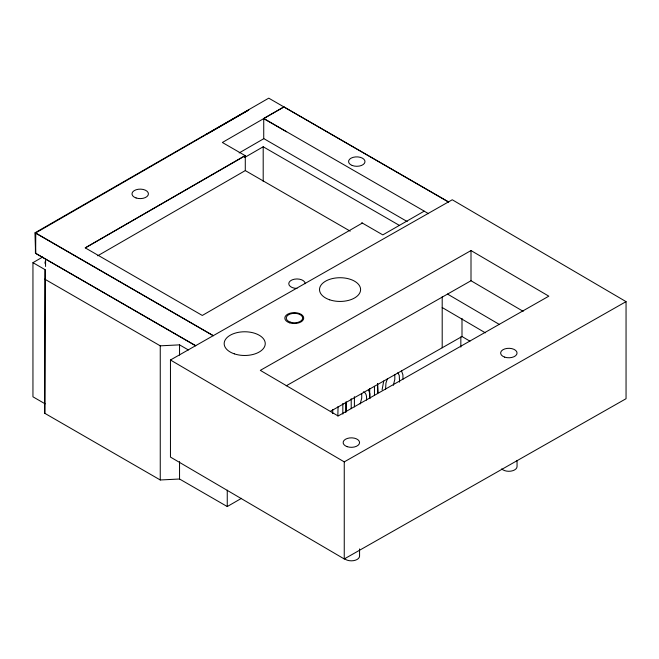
<?xml version="1.0" encoding="UTF-8"?>
<svg xmlns="http://www.w3.org/2000/svg" width="659" height="659" viewBox="0 0 659 659"><rect width="100%" height="100%" fill="white"/><g stroke="black" fill="none" stroke-linecap="round" stroke-linejoin="round"><path stroke-width="0.99" d="M241.523 498.311L227.256 506.549L179.545 479.011L160.252 479.974L44.771 413.3L45.133 269.696L32.95 262.661L42.72 257.01M44.771 413.3L45.133 269.696M399.593 382.129L399.239 375.366L397.822 372.78M366.544 400.112C366.709 397.212 366.766 392.962 363.414 391.858M403.003 379.222L402.913 374.856L401.479 370.753M369.864 398.588L369.856 393.777L368.669 390.177M377.508 384.04L378.044 392.212M382.105 389.831L383.711 381.026M337.845 415.969L338.059 406.504M393.332 385.326L394.815 379.37L394.815 374.518M387.368 378.818L385.96 383.052L385.564 389.42M360.176 403.967L361.725 398.151L361.725 393.678M35.042 232.8L35.668 253.353L35.751 233.039L213.384 335.752L35.042 232.8L268.748 98.166L448.639 201.967M195.69 345.786L35.413 253.204L35.413 233.08L248.789 109.971L207.494 133.777M239.159 152.937L263.732 138.72L263.732 118.595L286.574 131.792M244.555 157.55L263.196 146.768L399.519 225.469M448.639 202.099L283.93 106.931L222.363 142.484L245.28 155.697L85.258 247.883L202.305 315.455L362.335 223.063M85.258 247.883L245.288 155.491L245.288 170.582L97.705 255.783M361.75 222.726L382.813 234.892L424.19 211.16L428.581 213.705M283.93 106.931L263.682 118.48L424.108 211.053M170.459 360.003L452.255 199.759L626.05 301.633L626.05 398.711L344.253 558.956L170.459 457.082L170.459 360.003L344.253 461.877L344.253 558.956M471.004 250.56L260.313 370.366L338.133 415.986L548.823 296.171L471.004 250.56L471.004 280.742L523.172 311.328M286.204 385.828L471.004 280.742M330.381 411.364L462 336.518L469.933 341.164M344.253 461.877L626.05 301.633M206.382 134.098L207.223 133.728M44.771 279.161L160.252 345.835L179.545 344.863L188.383 349.962M263.732 138.579L407.18 221.539M245.288 170.582L350.193 231.144M35.668 253.353L195.69 345.678M45.133 403.843L32.95 396.809L32.95 262.661M447.486 294.046L499.489 324.525M442.197 307.531L485.386 332.844M517.051 460.419L517.051 466.58A8.213 4.745 0 0 1 510.906 471.136A8.213 4.745 0 0 1 501.697 468.887M462 318.404L462 336.518M460.839 336.873L460.839 347.112M442.197 296.797L442.197 347.779M377.648 383.456L377.648 393.423M374.46 386.289L374.46 395.26M369.691 388.513L369.691 398.481M359.567 548.939L359.567 556.13A8.213 4.745 0 0 1 353.413 560.677A8.213 4.745 0 0 1 344.204 558.428M354.402 396.66L354.402 406.867M351.214 398.711L351.214 408.679M346.445 401.941L346.445 411.908M345.621 402.064L345.621 412.328M342.828 403.448L342.828 414.107M332.704 409.503L332.704 413.597M263.196 146.768L263.196 181.39M227.256 490.164L227.256 506.549M179.545 344.863L179.545 355.102M179.545 461.597L179.545 479.011M160.252 345.835L160.252 479.974M45.562 258.583L45.562 266.475M296.978 288.428A8.213 4.737 0 0 1 288.766 283.691A8.213 4.737 0 0 1 296.978 278.955A8.213 4.737 0 0 1 305.199 283.691M45.306 263.913A8.213 4.745 0 0 1 45.306 261.458M347.186 446.67A8.213 4.745 0 0 0 359.567 442.617A8.213 4.745 0 0 0 347.293 438.457A8.213 4.745 0 0 0 347.186 446.67M504.679 357.129A8.213 4.745 0 0 0 517.051 353.076A8.213 4.745 0 0 0 504.786 348.916A8.213 4.745 0 0 0 504.679 357.129M290.298 322.152A8.213 4.745 0 0 0 302.67 318.099A8.213 4.745 0 0 0 290.405 313.939A8.213 4.745 0 0 0 290.298 322.152M289.482 322.786A9.448 5.453 0 0 0 303.717 318.124A9.448 5.453 0 0 0 289.614 313.338A9.448 5.453 0 0 0 289.482 322.786M329.657 299.804A20.536 11.854 0 0 0 360.597 289.672A20.536 11.854 0 0 0 329.928 279.268A20.536 11.854 0 0 0 329.657 299.804M234.316 353.85A20.536 11.854 0 0 0 265.248 343.71A20.536 11.854 0 0 0 234.579 333.314A20.536 11.854 0 0 0 234.316 353.85M136.1 197.972A8.213 4.737 0 0 0 148.423 193.87A8.213 4.737 0 0 0 136.1 189.767A8.213 4.737 0 0 0 136.1 197.972M352.203 165.475A8.213 4.712 0.3 0 0 364.979 161.925A8.213 4.712 0.3 0 0 353.158 157.336A8.213 4.712 0.3 0 0 352.203 165.475"/></g></svg>
